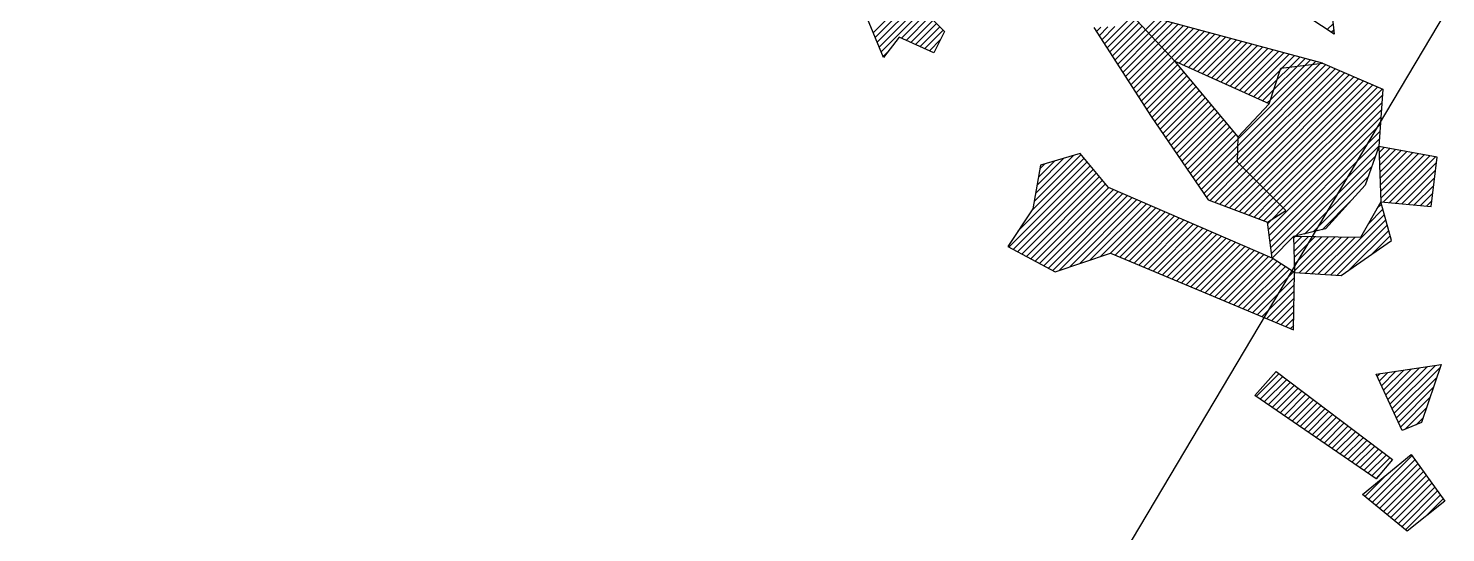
# Model space of a CAD drawing. Header units: metres. Extents: x -2.1 to 0.02, y -20.77 to -18.
# Drawn here: x -0.737 to 0.008, y -19.386 to -19.121 of the extents above; entities that cross this region are included whole.
import ezdxf

# ---------------------------------------------------------------- set-up
doc = ezdxf.new("R2010")
doc.units = ezdxf.units.M
doc.header["$LTSCALE"] = 25
doc.header["$MEASUREMENT"] = 0
doc.linetypes.add('STRICHPUNKTX2', pattern=[2, 1, -0.5, 0, -0.5])
doc.layers.get('0').update_dxf_attribs({"linetype": 'CONTINUOUS'})
doc.layers.add('GRABUNGSGRENZE', color=3, linetype='STRICHPUNKTX2')
doc.layers.add('KNOCHEN', color=2, linetype='CONTINUOUS')

# ---------------------------------------------------------------- blocks, each defined once
blk = doc.blocks.new('*X1')
at = {"color": 0}
for p, q in [((-29.269, -1912.294), (-27.359, -1910.384)), ((-29.165, -1912.544), (-27.182, -1910.561)), ((-29.062, -1912.794), (-27.005, -1910.738)), ((-28.958, -1913.044), (-26.828, -1910.914)), ((-28.855, -1913.294), (-26.652, -1911.091)), ((-27.79, -1912.583), (-26.475, -1911.268)), ((-27.545, -1912.692), (-26.298, -1911.445)), ((-27.3, -1912.8), (-26.121, -1911.621)), ((-27.055, -1912.909), (-25.944, -1911.798)), ((-26.81, -1913.018), (-25.767, -1911.975)), ((-17.537, -1912.23), (-17.305, -1911.997)), ((-17.399, -1912.445), (-16.936, -1911.983)), ((-17.26, -1912.66), (-16.568, -1911.968)), ((-17.122, -1912.875), (-15.65, -1911.404)), ((-16.984, -1913.091), (-15.479, -1911.586)), ((-16.846, -1913.306), (-15.307, -1911.768)), ((-16.707, -1913.521), (-15.136, -1911.949)), ((-14.964, -1912.131), (-14.383, -1911.551)), ((-14.792, -1912.313), (-14.104, -1911.625)), ((-14.621, -1912.495), (-13.825, -1911.7)), ((-14.449, -1912.677), (-13.547, -1911.775)), ((-14.277, -1912.859), (-13.268, -1911.849)), ((-14.106, -1913.041), (-12.989, -1911.924)), ((-13.934, -1913.223), (-12.71, -1911.999)), ((-13.762, -1913.405), (-12.431, -1912.074)), ((-5.409, -1912.123), (-5.102, -1911.816)), ((-26.566, -1913.126), (-25.59, -1912.151)), ((-26.321, -1913.235), (-25.734, -1912.649)), ((-16.569, -1913.737), (-14.964, -1912.131)), ((-16.431, -1913.952), (-14.792, -1912.313)), ((-16.293, -1914.167), (-14.621, -1912.495)), ((-16.154, -1914.383), (-14.449, -1912.677)), ((-16.016, -1914.598), (-14.277, -1912.859)), ((-13.591, -1913.587), (-12.152, -1912.148)), ((-13.419, -1913.769), (-11.874, -1912.223)), ((-13.185, -1913.888), (-11.595, -1912.298)), ((-12.942, -1913.999), (-11.316, -1912.373)), ((-12.699, -1914.109), (-11.037, -1912.447)), ((-12.455, -1914.219), (-10.758, -1912.522)), ((-12.212, -1914.329), (-10.48, -1912.597)), ((-11.969, -1914.44), (-10.201, -1912.672)), ((-11.725, -1914.55), (-9.922, -1912.746)), ((-11.482, -1914.66), (-9.643, -1912.821)), ((-5.195, -1912.262), (-5.068, -1912.135)), ((-28.751, -1913.544), (-28.487, -1913.281)), ((-15.878, -1914.813), (-14.106, -1913.041)), ((-15.74, -1915.028), (-13.934, -1913.223)), ((-15.601, -1915.244), (-13.762, -1913.405)), ((-15.463, -1915.459), (-13.591, -1913.587)), ((-11.239, -1914.77), (-9.364, -1912.896)), ((-10.995, -1914.88), (-9.085, -1912.971)), ((-10.752, -1914.991), (-8.807, -1913.045)), ((-10.509, -1915.101), (-8.528, -1913.12)), ((-10.265, -1915.211), (-8.249, -1913.195)), ((-10.022, -1915.321), (-7.97, -1913.269)), ((-9.779, -1915.431), (-7.691, -1913.344)), ((-9.535, -1915.542), (-7.413, -1913.419)), ((-7.779, -1914.139), (-7.134, -1913.494)), ((-7.379, -1914.092), (-6.855, -1913.568)), ((-15.325, -1915.674), (-13.419, -1913.769)), ((-15.187, -1915.89), (-13.257, -1913.96)), ((-15.048, -1916.105), (-13.096, -1914.153)), ((-14.91, -1916.32), (-12.935, -1914.345)), ((-10.128, -1918.963), (-5.237, -1914.072)), ((-10.115, -1918.596), (-5.483, -1913.964)), ((-10.101, -1918.228), (-5.777, -1913.905)), ((-10.087, -1917.861), (-6.178, -1913.952)), ((-10.017, -1919.205), (-4.99, -1914.179)), ((-9.84, -1919.382), (-4.744, -1914.286)), ((-9.292, -1915.652), (-7.871, -1914.231)), ((-8.379, -1915.799), (-6.578, -1913.998)), ((-8.21, -1915.277), (-6.978, -1914.045)), ((-8.041, -1914.754), (-7.379, -1914.092)), ((-7.871, -1914.231), (-7.779, -1914.139)), ((-6.978, -1914.045), (-6.576, -1913.643)), ((-6.578, -1913.998), (-6.297, -1913.718)), ((-6.178, -1913.952), (-6.018, -1913.793)), ((-5.777, -1913.905), (-5.74, -1913.867)), ((-14.772, -1916.536), (-12.775, -1914.538)), ((-14.632, -1916.749), (-12.614, -1914.731)), ((-14.488, -1916.959), (-12.453, -1914.924)), ((-9.663, -1919.558), (-4.498, -1914.393)), ((-9.486, -1919.735), (-4.251, -1914.5)), ((-9.309, -1919.912), (-4.005, -1914.607)), ((-9.132, -1920.088), (-3.758, -1914.714)), ((-9.049, -1915.762), (-8.041, -1914.754)), ((-8.955, -1920.265), (-3.512, -1914.822)), ((-8.779, -1920.442), (-3.266, -1914.929)), ((-8.602, -1920.618), (-3.019, -1915.036)), ((-14.344, -1917.169), (-12.292, -1915.116)), ((-14.2, -1917.378), (-12.131, -1915.309)), ((-14.056, -1917.588), (-11.971, -1915.502)), ((-13.912, -1917.797), (-11.81, -1915.695)), ((-8.805, -1915.872), (-8.21, -1915.277)), ((-8.562, -1915.983), (-8.379, -1915.799)), ((-8.425, -1920.795), (-2.773, -1915.143)), ((-8.248, -1920.972), (-2.526, -1915.25)), ((-8.071, -1921.148), (-2.517, -1915.594)), ((-13.768, -1918.007), (-11.649, -1915.887)), ((-13.624, -1918.217), (-11.488, -1916.08)), ((-13.481, -1918.426), (-11.327, -1916.273)), ((-13.337, -1918.636), (-11.166, -1916.466)), ((-7.894, -1921.325), (-2.542, -1915.973)), ((-7.717, -1921.502), (-2.568, -1916.352)), ((-13.193, -1918.845), (-11.006, -1916.658)), ((-13.049, -1919.055), (-10.845, -1916.851)), ((-12.905, -1919.265), (-10.684, -1917.044)), ((-12.761, -1919.474), (-10.523, -1917.237)), ((-8.499, -1922.637), (-2.593, -1916.731)), ((-8.457, -1922.949), (-2.619, -1917.11)), ((-12.617, -1919.684), (-10.362, -1917.429)), ((-12.473, -1919.893), (-10.202, -1917.622)), ((-12.329, -1920.103), (-10.087, -1917.861)), ((-8.415, -1923.26), (-2.644, -1917.489)), ((-8.372, -1923.571), (-2.67, -1917.868)), ((-20.813, -1921.162), (-18.34, -1918.69)), ((-20.737, -1920.733), (-18.744, -1918.74)), ((-12.185, -1920.312), (-10.101, -1918.228)), ((-12.041, -1920.522), (-10.115, -1918.596)), ((-8.33, -1923.883), (-2.695, -1918.247)), ((-7.08, -1922.986), (-2.876, -1918.781)), ((-2.685, -1918.591), (-2.415, -1918.321)), ((-2.673, -1918.932), (-2.116, -1918.376)), ((-2.661, -1919.274), (-1.817, -1918.43)), ((-2.649, -1919.615), (-1.518, -1918.485)), ((-2.637, -1919.957), (-1.219, -1918.539)), ((-2.624, -1920.298), (-0.92, -1918.594)), ((-2.612, -1920.639), (-0.622, -1918.649)), ((-2.6, -1920.981), (-0.323, -1918.703)), ((-2.452, -1921.186), (-0.024, -1918.758)), ((-2.129, -1921.217), (0.275, -1918.813)), ((-22.147, -1923.557), (-17.859, -1919.269)), ((-21.916, -1923.68), (-17.699, -1919.463)), ((-21.67, -1922.727), (-18.02, -1919.076)), ((-20.966, -1921.669), (-18.18, -1918.883)), ((-20.661, -1920.303), (-19.245, -1918.887)), ((-20.585, -1919.873), (-19.745, -1919.034)), ((-20.508, -1919.444), (-20.245, -1919.18)), ((-11.897, -1920.732), (-10.128, -1918.963)), ((-11.753, -1920.941), (-10.017, -1919.205)), ((-11.569, -1921.111), (-9.84, -1919.382)), ((-11.312, -1921.207), (-9.663, -1919.558)), ((-6.613, -1922.872), (-3.065, -1919.325)), ((-1.807, -1921.248), (0.326, -1919.115)), ((-1.484, -1921.279), (0.28, -1919.515)), ((-21.685, -1923.802), (-17.539, -1919.656)), ((-21.454, -1923.924), (-17.378, -1919.849)), ((-21.223, -1924.047), (-17.218, -1920.042)), ((-20.991, -1924.169), (-17.058, -1920.236)), ((-11.055, -1921.304), (-9.486, -1919.735)), ((-10.798, -1921.401), (-9.309, -1919.912)), ((-10.541, -1921.497), (-9.132, -1920.088)), ((-10.284, -1921.594), (-8.955, -1920.265)), ((-6.146, -1922.759), (-3.255, -1919.868)), ((-1.161, -1921.31), (0.233, -1919.916)), ((-0.839, -1921.341), (0.186, -1920.316)), ((-20.76, -1924.292), (-16.892, -1920.424)), ((-20.529, -1924.414), (-16.645, -1920.53)), ((-20.298, -1924.537), (-16.398, -1920.637)), ((-20.067, -1924.659), (-16.151, -1920.743)), ((-19.836, -1924.782), (-15.904, -1920.85)), ((-19.473, -1924.772), (-15.657, -1920.956)), ((-18.942, -1924.595), (-15.41, -1921.063)), ((-10.028, -1921.691), (-8.779, -1920.442)), ((-9.771, -1921.787), (-8.602, -1920.618)), ((-9.514, -1921.884), (-8.425, -1920.795)), ((-9.257, -1921.981), (-8.248, -1920.972)), ((-5.679, -1922.645), (-4.094, -1921.061)), ((-0.516, -1921.371), (0.139, -1920.717)), ((-18.411, -1924.418), (-15.163, -1921.169)), ((-17.881, -1924.241), (-14.916, -1921.276)), ((-17.35, -1924.063), (-14.669, -1921.382)), ((-16.819, -1923.886), (-14.422, -1921.489)), ((-16.561, -1923.982), (-14.175, -1921.595)), ((-16.312, -1924.086), (-13.928, -1921.702)), ((-16.062, -1924.19), (-13.681, -1921.808)), ((-9, -1922.077), (-8.071, -1921.148)), ((-8.743, -1922.174), (-7.894, -1921.325)), ((-8.305, -1922.09), (-7.717, -1921.502)), ((-3.258, -1922.346), (-2.483, -1921.571)), ((-2.795, -1921.53), (-2.56, -1921.294)), ((-0.193, -1921.402), (0.092, -1921.117)), ((-15.813, -1924.294), (-13.434, -1921.915)), ((-15.563, -1924.398), (-13.187, -1922.022)), ((-15.314, -1924.502), (-12.94, -1922.128)), ((-15.065, -1924.606), (-12.693, -1922.235)), ((-14.815, -1924.711), (-12.446, -1922.341)), ((-14.566, -1924.815), (-12.199, -1922.448)), ((-14.316, -1924.919), (-11.952, -1922.554)), ((-8.541, -1922.326), (-8.305, -1922.09)), ((-5.55, -1924.991), (-2.407, -1921.848)), ((-5.217, -1925.012), (-2.331, -1922.125)), ((-4.884, -1925.033), (-2.254, -1922.403)), ((-14.067, -1925.023), (-11.705, -1922.661)), ((-13.817, -1925.127), (-11.458, -1922.767)), ((-13.568, -1925.231), (-11.211, -1922.874)), ((-13.318, -1925.335), (-10.964, -1922.98)), ((-13.069, -1925.439), (-10.717, -1923.087)), ((-12.819, -1925.543), (-10.47, -1923.193)), ((-12.57, -1925.647), (-10.223, -1923.3)), ((-7.175, -1923.08), (-7.104, -1923.01)), ((-7.165, -1923.424), (-6.756, -1923.015)), ((-7.156, -1923.769), (-6.407, -1923.02)), ((-7.146, -1924.113), (-6.058, -1923.025)), ((-7.137, -1924.457), (-5.71, -1923.03)), ((-7.127, -1924.801), (-5.361, -1923.035)), ((-6.882, -1924.909), (-5.012, -1923.039)), ((-6.549, -1924.93), (-4.664, -1923.044)), ((-6.216, -1924.95), (-4.315, -1923.049)), ((-5.883, -1924.971), (-3.966, -1923.054)), ((-4.236, -1924.738), (-2.178, -1922.68)), ((-3.084, -1923.94), (-2.101, -1922.957)), ((-12.321, -1925.752), (-9.976, -1923.406)), ((-12.071, -1925.856), (-9.729, -1923.513)), ((-11.822, -1925.96), (-9.481, -1923.62)), ((-11.572, -1926.064), (-9.234, -1923.726)), ((-11.323, -1926.168), (-8.987, -1923.833)), ((-11.073, -1926.272), (-8.74, -1923.939)), ((-10.824, -1926.376), (-8.493, -1924.046)), ((-10.574, -1926.48), (-8.253, -1924.159)), ((-10.325, -1926.584), (-8.039, -1924.298)), ((-10.076, -1926.688), (-7.825, -1924.438)), ((-9.826, -1926.793), (-7.611, -1924.577)), ((-9.577, -1926.897), (-7.397, -1924.717)), ((-9.327, -1927.001), (-7.183, -1924.856)), ((-9.078, -1927.105), (-7.129, -1925.156)), ((-8.828, -1927.209), (-7.135, -1925.515)), ((-8.579, -1927.313), (-7.141, -1925.875)), ((-8.329, -1927.417), (-7.146, -1926.234)), ((-8.08, -1927.521), (-7.152, -1926.594)), ((-7.83, -1927.625), (-7.158, -1926.953)), ((-7.581, -1927.729), (-7.164, -1927.313)), ((-7.332, -1927.834), (-7.17, -1927.672)), ((-2.337, -1931.324), (-0.973, -1929.96)), ((-2.225, -1931.566), (-0.557, -1929.898)), ((-2.112, -1931.807), (-0.141, -1929.835)), ((-2, -1932.048), (0.275, -1929.773)), ((-1.887, -1932.289), (0.519, -1929.883)), ((-9.141, -1931.411), (-7.936, -1930.206)), ((-8.932, -1931.555), (-7.735, -1930.359)), ((-8.722, -1931.699), (-7.534, -1930.511)), ((-8.513, -1931.843), (-7.333, -1930.663)), ((-2.787, -1930.36), (-2.636, -1930.209)), ((-2.674, -1930.601), (-2.22, -1930.147)), ((-2.562, -1930.842), (-1.804, -1930.085)), ((-2.45, -1931.083), (-1.388, -1930.022)), ((-1.775, -1932.53), (0.342, -1930.413)), ((-8.303, -1931.987), (-7.132, -1930.816)), ((-8.094, -1932.131), (-6.931, -1930.968)), ((-7.884, -1932.275), (-6.729, -1931.12)), ((-7.674, -1932.419), (-6.528, -1931.273)), ((-7.465, -1932.563), (-6.327, -1931.425)), ((-1.663, -1932.771), (0.166, -1930.942)), ((-1.55, -1933.012), (-0.01, -1931.472)), ((-7.255, -1932.707), (-6.126, -1931.578)), ((-7.046, -1932.851), (-5.925, -1931.73)), ((-6.836, -1932.995), (-5.723, -1931.882)), ((-6.627, -1933.139), (-5.522, -1932.035)), ((-6.417, -1933.283), (-5.321, -1932.187)), ((-1.319, -1933.135), (-0.186, -1932.002)), ((-6.208, -1933.427), (-5.12, -1932.339)), ((-5.998, -1933.571), (-4.919, -1932.492)), ((-5.788, -1933.715), (-4.718, -1932.644)), ((-5.579, -1933.859), (-4.516, -1932.797)), ((-5.369, -1934.003), (-4.315, -1932.949)), ((-0.73, -1932.899), (-0.363, -1932.532)), ((-5.16, -1934.147), (-4.114, -1933.101)), ((-4.95, -1934.291), (-3.913, -1933.254)), ((-4.741, -1934.435), (-3.712, -1933.406)), ((-4.531, -1934.579), (-3.511, -1933.558)), ((-4.322, -1934.723), (-3.309, -1933.711)), ((-4.112, -1934.867), (-3.108, -1933.863)), ((-3.902, -1935.011), (-2.907, -1934.016)), ((-3.693, -1935.155), (-2.706, -1934.168)), ((-3.483, -1935.299), (-2.505, -1934.32)), ((-3.274, -1935.443), (-2.303, -1934.473)), ((-3.235, -1936.819), (-0.955, -1934.538)), ((-3.064, -1935.587), (-2.102, -1934.625)), ((-3.041, -1936.978), (-0.805, -1934.742)), ((-2.848, -1937.138), (-0.656, -1934.947)), ((-2.654, -1937.298), (-0.507, -1935.151)), ((-3.429, -1936.659), (-2.294, -1935.524)), ((-2.855, -1935.731), (-2.695, -1935.572)), ((-2.46, -1937.458), (-0.358, -1935.355)), ((-2.266, -1937.618), (-0.209, -1935.56)), ((-2.073, -1937.778), (-0.059, -1935.764)), ((-1.879, -1937.937), (0.09, -1935.969)), ((-1.685, -1938.097), (0.239, -1936.173)), ((-1.492, -1938.257), (0.388, -1936.377)), ((-1.298, -1938.417), (0.537, -1936.582)), ((-0.281, -1937.754), (0.687, -1936.786))]:
    blk.add_line(p, q, dxfattribs=at)

msp = doc.modelspace()

# ---------------------------------------------------------------- linework, layer by layer
at = {"layer": 'GRABUNGSGRENZE', "flags": 128}
msp.add_lwpolyline([(-0.89411, -18.00498), (-1.80113, -19.23974), (-0.90939, -19.7746), (-0.50842, -19.92871), (-0.46513, -19.9078), (0.00814, -19.11238)], dxfattribs=at)
at = {"layer": 'KNOCHEN'}
for points in [[(-0.08561, -19.06506), (-0.05504, -19.08083), (-0.05043, -19.12362), (-0.06368, -19.11497), (-0.13707, -19.05439)], [(-0.29698, -19.11255), (-0.2812, -19.09624), (-0.25521, -19.12221), (-0.2608, -19.13342), (-0.27915, -19.12528), (-0.28729, -19.13598), (-0.29698, -19.11255)], [(-0.17676, -19.12013), (-0.14668, -19.16697), (-0.1166, -19.21076), (-0.08552, -19.22246), (-0.07585, -19.21634), (-0.10133, -19.19089), (-0.10083, -19.17764), (-0.13396, -19.13793), (-0.15894, -19.11146)], [(-0.05654, -19.1389), (-0.15894, -19.11146)], [(-0.08454, -19.16031), (-0.13396, -19.13793)], [(-0.10083, -19.17764), (-0.08454, -19.16031), (-0.07844, -19.14146), (-0.05654, -19.1389), (-0.02495, -19.15264), (-0.02697, -19.18269), (-0.03409, -19.20307), (-0.05496, -19.22601), (-0.07177, -19.23009), (-0.08297, -19.24131), (-0.08552, -19.22246)], [(-0.08297, -19.24131), (-0.16907, -19.20417), (-0.18386, -19.18635), (-0.20474, -19.19247), (-0.2088, -19.2154), (-0.22203, -19.23527), (-0.19706, -19.2485), (-0.16803, -19.23881), (-0.07174, -19.27899), (-0.07125, -19.24894), (-0.08297, -19.24131)], [(-0.02697, -19.18269), (-0.02593, -19.21173), (0.00056, -19.21426), (0.0036, -19.18828), (-0.02697, -19.18269)], [(-0.02593, -19.21173), (-0.03662, -19.23058), (-0.07177, -19.23009), (-0.07125, -19.24894), (-0.04679, -19.25045), (-0.02032, -19.2321), (-0.02593, -19.21173)], [(-0.01466, -19.33194), (-0.02843, -19.3024), (0.0057, -19.29729), (-0.00447, -19.32786), (-0.01466, -19.33194)], [(-0.09209, -19.31364), (-0.08089, -19.3009), (-0.01974, -19.34722), (-0.02839, -19.35741), (-0.09209, -19.31364)], [(-0.03552, -19.36557), (-0.01006, -19.34467), (0.00778, -19.36911), (-0.01208, -19.38491), (-0.03552, -19.36557)]]:
    msp.add_lwpolyline(points, dxfattribs=at)

# ---------------------------------------------------------------- block references
at = {"layer": 'KNOCHEN', "xscale": 0.01, "yscale": 0.01, "zscale": 0.01}
msp.add_blockref('*X1', (0, 0), dxfattribs=at)

doc.saveas('drawing.dxf')
